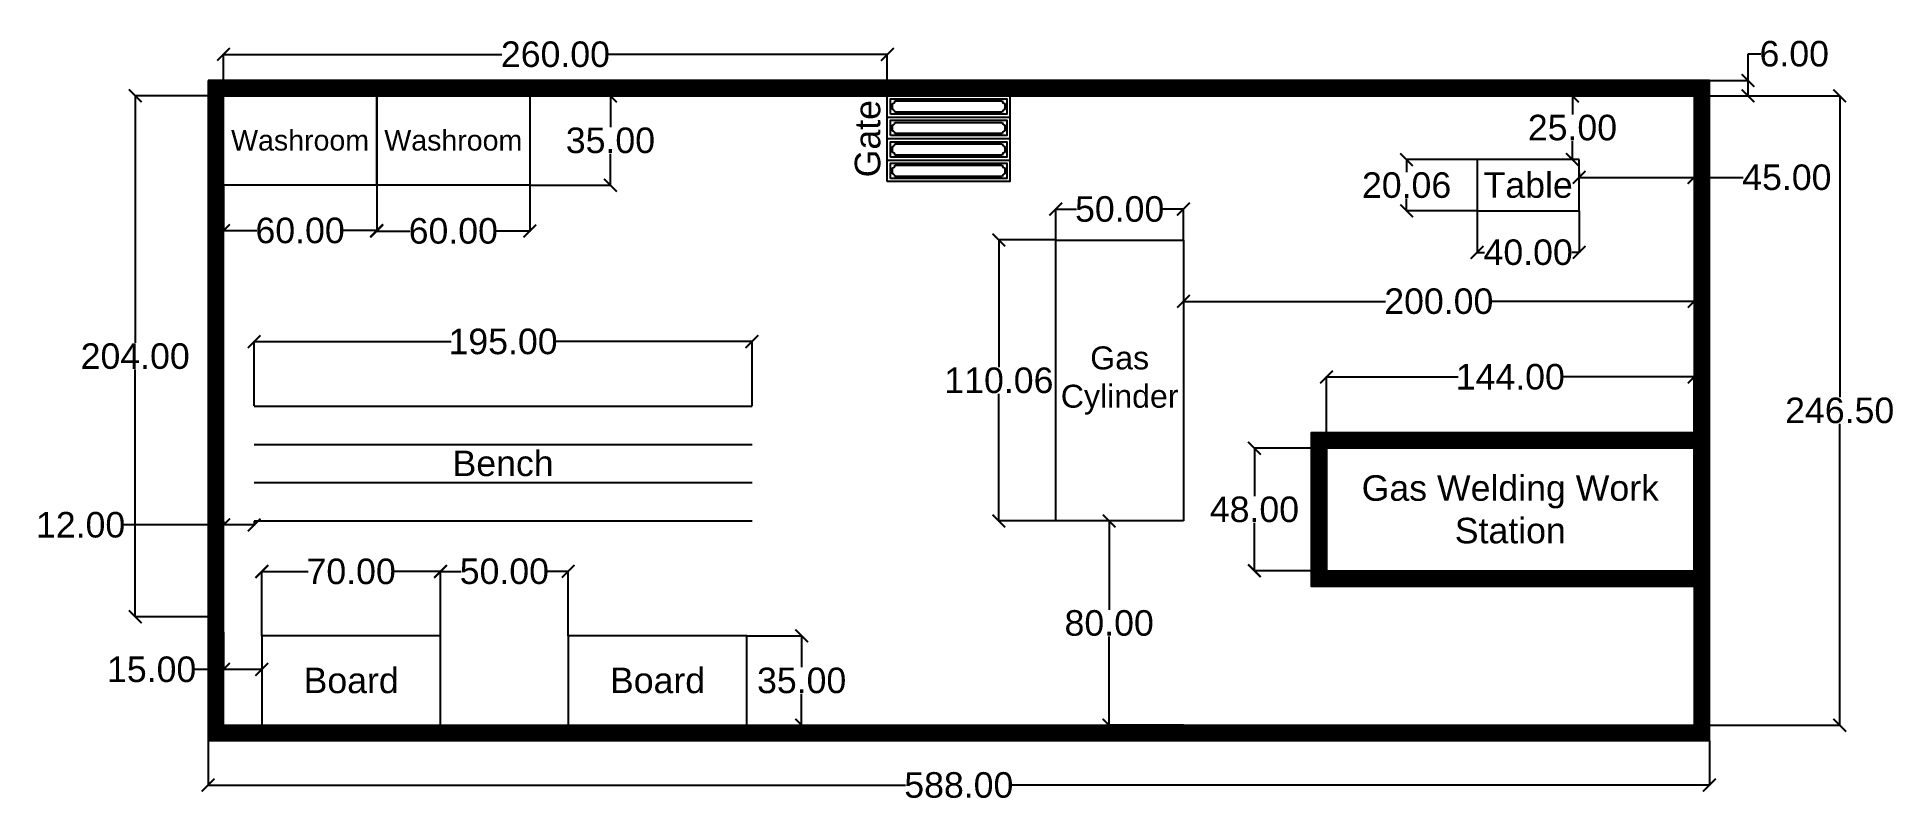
# Model space of a CAD drawing. Header units: inches. Extents: x -67 to 660, y -24 to 275.
import ezdxf

# ---------------------------------------------------------------- set-up
doc = ezdxf.new("R2010")
doc.units = ezdxf.units.IN
doc.header["$MEASUREMENT"] = 0
doc.styles.get("Standard").update_dxf_attribs({"font": 'arial.ttf'})
doc.dimstyles.get("Standard").update_dxf_attribs({"dimtxt": 10, "dimasz": 5, "dimexe": 0.18, "dimexo": 0.0625, "dimgap": 0.09, "dimtad": 0, "dimtih": 1, "dimtoh": 1, "dimzin": 0, "dimdsep": 46, "dimtxsty": 'Standard', "dimblk": 'ARCHTICK', "dimcen": 0.09, "dimadec": 0, "dimazin": 0, "dimtfac": 1, "dimtofl": 0, "dimtmove": 0, "dimatfit": 3, "dimldrblk": 'ARCHTICK', "dimfxl": 1, "dimtolj": 1, "dimtzin": 0, "dimarcsym": 0})

# ---------------------------------------------------------------- blocks, each defined once
blk = doc.blocks.new('_ArchTick')
at = {"color": 0, "linetype": 'ByBlock', "const_width": 0.15}
blk.add_lwpolyline([(-0.5, -0.5), (0.5, 0.5)], dxfattribs=at)
blk = doc.blocks.new('*D5')
at = {"color": 0, "lineweight": -2, "transparency": 16777216}
for p, q in [((0, -0.06), (0, -17.63)), ((588, -0.06), (588, -17.63)), ((0, -17.45), (273.17, -17.45)), ((588, -17.45), (314.83, -17.45))]:
    blk.add_line(p, q, dxfattribs=at)
at = {"layer": 'Defpoints', "color": 0, "transparency": 16777216}
for p in [(0, 0), (588, 0), (588, -17.45)]:
    blk.add_point(p, dxfattribs=at)
at = {"color": 0, "lineweight": -2, "transparency": 16777216, "xscale": 5, "yscale": 5, "zscale": 5, "rotation": 180}
blk.add_blockref('_ArchTick', (0, -17.45), dxfattribs=at)
at = {"color": 0, "lineweight": -2, "transparency": 16777216, "xscale": 5, "yscale": 5, "zscale": 5}
blk.add_blockref('_ArchTick', (588, -17.45), dxfattribs=at)
at = {"color": 0, "transparency": 16777216, "insert": (294, -17.45), "char_height": 10, "attachment_point": 5}
blk.add_mtext('\\A1;588.00', dxfattribs=at)
blk = doc.blocks.new('*D7')
at = {"color": 0, "lineweight": -2, "transparency": 16777216}
for p, q in [((5.94, 252.5), (-28.76, 252.5)), ((-28.58, 252.5), (-28.58, 155.7)), ((-28.58, 48.5), (-28.58, 145.3)), ((5.94, 48.5), (-28.76, 48.5))]:
    blk.add_line(p, q, dxfattribs=at)
at = {"layer": 'Defpoints', "color": 0, "transparency": 16777216}
for p in [(6, 252.5), (-28.58, 48.5), (6, 48.5)]:
    blk.add_point(p, dxfattribs=at)
at = {"color": 0, "lineweight": -2, "transparency": 16777216, "xscale": 5, "yscale": 5, "zscale": 5}
for p, rotation in [((-28.58, 252.5), 90), ((-28.58, 48.5), 270)]:
    blk.add_blockref('_ArchTick', p, dxfattribs=dict(at, rotation=rotation))
at = {"color": 0, "transparency": 16777216, "insert": (-28.58, 150.5), "char_height": 10, "attachment_point": 5}
blk.add_mtext('\\A1;204.00', dxfattribs=at)
blk = doc.blocks.new('*D14')
at = {"color": 0, "lineweight": -2, "transparency": 16777216}
for p, q in [((603.13, 258.5), (603.13, 268.92)), ((603.13, 268.92), (608.13, 268.92)), ((588.06, 258.5), (603.31, 258.5)), ((603.13, 252.5), (603.13, 258.5)), ((582.06, 252.5), (603.31, 252.5))]:
    blk.add_line(p, q, dxfattribs=at)
at = {"layer": 'Defpoints', "color": 0, "transparency": 16777216}
for p in [(588, 258.5), (582, 252.5), (603.13, 252.5)]:
    blk.add_point(p, dxfattribs=at)
at = {"color": 0, "lineweight": -2, "transparency": 16777216, "xscale": 5, "yscale": 5, "zscale": 5}
for p, rotation in [((603.13, 258.5), 90), ((603.13, 252.5), 270)]:
    blk.add_blockref('_ArchTick', p, dxfattribs=dict(at, rotation=rotation))
at = {"color": 0, "transparency": 16777216, "insert": (621.22, 268.92), "char_height": 10, "attachment_point": 5}
blk.add_mtext('\\A1;6.00', dxfattribs=at)
blk = doc.blocks.new('*D15')
at = {"color": 0, "lineweight": -2, "transparency": 16777216}
for p, q in [((438, 114.56), (438, 142.59)), ((438, 142.41), (489.64, 142.41)), ((582, 142.41), (530.36, 142.41)), ((582, 114.56), (582, 142.59))]:
    blk.add_line(p, q, dxfattribs=at)
at = {"layer": 'Defpoints', "color": 0, "transparency": 16777216}
for p in [(582, 142.41), (438, 114.5), (582, 114.5)]:
    blk.add_point(p, dxfattribs=at)
at = {"color": 0, "lineweight": -2, "transparency": 16777216, "xscale": 5, "yscale": 5, "zscale": 5, "rotation": 180}
blk.add_blockref('_ArchTick', (438, 142.41), dxfattribs=at)
at = {"color": 0, "lineweight": -2, "transparency": 16777216, "xscale": 5, "yscale": 5, "zscale": 5}
blk.add_blockref('_ArchTick', (582, 142.41), dxfattribs=at)
at = {"color": 0, "transparency": 16777216, "insert": (510, 142.41), "char_height": 10, "attachment_point": 5}
blk.add_mtext('\\A1;144.00', dxfattribs=at)
blk = doc.blocks.new('Garage Door - Paneled 10 ft.')
for p, q in [((0, 63), (120, 63)), ((120, 42), (0, 42)), ((0, 21), (120, 21))]:
    blk.add_line(p, q)
for points in [[(0, 0), (0, 84), (120, 84), (120, 0)], [(3, 66), (3, 81), (117, 81), (117, 66)], [(3, 45), (3, 60), (117, 60), (117, 45)], [(3, 24), (3, 39), (117, 39), (117, 24)], [(3, 3), (3, 18), (117, 18), (117, 3)]]:
    blk.add_lwpolyline(points, close=True)
for points in [[(5, 70.5), (5, 76.5)], [(7.5, 79), (112.5, 79)], [(115, 76.5), (115, 70.5)], [(5, 49.5), (5, 55.5)], [(112.5, 68), (7.5, 68)], [(7.5, 58), (112.5, 58)], [(115, 55.5), (115, 49.5)], [(112.5, 47), (7.5, 47)], [(7.5, 37), (112.5, 37)], [(5, 28.5), (5, 34.5)], [(112.5, 26), (7.5, 26)], [(115, 34.5), (115, 28.5)], [(5, 7.5), (5, 13.5)], [(7.5, 16), (112.5, 16)], [(112.5, 5), (7.5, 5)], [(115, 13.5), (115, 7.5)]]:
    blk.add_lwpolyline(points)
for centre, start, end in [((4.9375, 79.0625), 271.3972, 358.6028), ((115.0625, 79.0625), 181.3972, 268.6028), ((4.9375, 67.9375), 1.397181, 88.60282), ((4.9375, 58.0625), 271.3972, 358.6028), ((115.0625, 67.9375), 91.39719, 178.6028), ((115.0625, 58.0625), 181.3972, 268.6028), ((4.9375, 46.9375), 1.397181, 88.60282), ((4.9375, 37.0625), 271.3972, 358.6028), ((115.0625, 46.9375), 91.39719, 178.6028), ((115.0625, 37.0625), 181.3972, 268.6028), ((4.9375, 25.9375), 1.397181, 88.60282), ((115.0625, 25.9375), 91.39719, 178.6028), ((4.9375, 16.0625), 271.3972, 358.6028), ((4.9375, 4.9375), 1.397181, 88.60282), ((115.0625, 16.0625), 181.3972, 268.6028), ((115.0625, 4.9375), 91.39719, 178.6028)]:
    blk.add_arc(centre, 2.5633, start, end)
blk = doc.blocks.new('*U18')
blk.add_line((-97.5, 0), (97.5, 0))
blk = doc.blocks.new('*U19')
at = {"color": 0, "linetype": 'ByBlock', "lineweight": -2, "transparency": 16777216}
for p in [(0, 45), (0, 30), (0, 15), (0, 0)]:
    blk.add_blockref('*U18', p, dxfattribs=at)
blk = doc.blocks.new('*D21')
at = {"color": 0, "lineweight": -2, "transparency": 16777216}
for p, q in [((6, 217.44), (6, 199.53)), ((66, 217.44), (66, 199.53)), ((6, 199.71), (19.03, 199.71)), ((66, 199.71), (52.97, 199.71))]:
    blk.add_line(p, q, dxfattribs=at)
at = {"layer": 'Defpoints', "color": 0, "transparency": 16777216}
for p in [(6, 217.5), (66, 217.5), (66, 199.71)]:
    blk.add_point(p, dxfattribs=at)
at = {"color": 0, "lineweight": -2, "transparency": 16777216, "xscale": 5, "yscale": 5, "zscale": 5, "rotation": 180}
blk.add_blockref('_ArchTick', (6, 199.71), dxfattribs=at)
at = {"color": 0, "lineweight": -2, "transparency": 16777216, "xscale": 5, "yscale": 5, "zscale": 5}
blk.add_blockref('_ArchTick', (66, 199.71), dxfattribs=at)
at = {"color": 0, "transparency": 16777216, "insert": (36, 199.71), "char_height": 10, "attachment_point": 5}
blk.add_mtext('\\A1;60.00', dxfattribs=at)
blk = doc.blocks.new('*D22')
at = {"color": 0, "lineweight": -2, "transparency": 16777216}
for p, q in [((66, 217.38), (66, 199.36)), ((126, 217.44), (126, 199.36)), ((66, 199.54), (79.03, 199.54)), ((126, 199.54), (112.97, 199.54))]:
    blk.add_line(p, q, dxfattribs=at)
at = {"layer": 'Defpoints', "color": 0, "transparency": 16777216}
for p in [(66, 217.44), (126, 217.5), (126, 199.54)]:
    blk.add_point(p, dxfattribs=at)
at = {"color": 0, "lineweight": -2, "transparency": 16777216, "xscale": 5, "yscale": 5, "zscale": 5, "rotation": 180}
blk.add_blockref('_ArchTick', (66, 199.54), dxfattribs=at)
at = {"color": 0, "lineweight": -2, "transparency": 16777216, "xscale": 5, "yscale": 5, "zscale": 5}
blk.add_blockref('_ArchTick', (126, 199.54), dxfattribs=at)
at = {"color": 0, "transparency": 16777216, "insert": (96, 199.54), "char_height": 10, "attachment_point": 5}
blk.add_mtext('\\A1;60.00', dxfattribs=at)
blk = doc.blocks.new('*D23')
at = {"color": 0, "lineweight": -2, "transparency": 16777216}
for p, q in [((126.06, 252.5), (157.73, 252.5)), ((157.55, 252.5), (157.55, 240.2)), ((157.55, 217.5), (157.55, 229.8)), ((126.06, 217.5), (157.73, 217.5))]:
    blk.add_line(p, q, dxfattribs=at)
at = {"layer": 'Defpoints', "color": 0, "transparency": 16777216}
for p in [(126, 252.5), (126, 217.5), (157.55, 217.5)]:
    blk.add_point(p, dxfattribs=at)
at = {"color": 0, "lineweight": -2, "transparency": 16777216, "xscale": 5, "yscale": 5, "zscale": 5}
for p, rotation in [((157.55, 252.5), 90), ((157.55, 217.5), 270)]:
    blk.add_blockref('_ArchTick', p, dxfattribs=dict(at, rotation=rotation))
at = {"color": 0, "transparency": 16777216, "insert": (157.55, 235), "char_height": 10, "attachment_point": 5}
blk.add_mtext('\\A1;35.00', dxfattribs=at)
blk = doc.blocks.new('*D24')
at = {"color": 0, "lineweight": -2, "transparency": 16777216}
for p, q in [((6, 217.56), (6, 268.9)), ((6, 268.72), (115.08, 268.72)), ((266, 268.72), (156.92, 268.72)), ((266, 218.96), (266, 268.9))]:
    blk.add_line(p, q, dxfattribs=at)
at = {"layer": 'Defpoints', "color": 0, "transparency": 16777216}
for p in [(6, 268.72), (266, 218.9), (6, 217.5)]:
    blk.add_point(p, dxfattribs=at)
at = {"color": 0, "lineweight": -2, "transparency": 16777216, "xscale": 5, "yscale": 5, "zscale": 5, "rotation": 180}
blk.add_blockref('_ArchTick', (6, 268.72), dxfattribs=at)
at = {"color": 0, "lineweight": -2, "transparency": 16777216, "xscale": 5, "yscale": 5, "zscale": 5}
blk.add_blockref('_ArchTick', (266, 268.72), dxfattribs=at)
at = {"color": 0, "transparency": 16777216, "insert": (136, 268.72), "char_height": 10, "attachment_point": 5}
blk.add_mtext('\\A1;260.00', dxfattribs=at)
blk = doc.blocks.new('*D28')
at = {"color": 0, "lineweight": -2, "transparency": 16777216}
for p, q in [((536.94, 252.5), (534.16, 252.5)), ((534.34, 252.5), (534.34, 245.2)), ((534.34, 227.5), (534.34, 234.8)), ((536.94, 227.5), (534.16, 227.5))]:
    blk.add_line(p, q, dxfattribs=at)
at = {"layer": 'Defpoints', "color": 0, "transparency": 16777216}
for p in [(534.34, 252.5), (537, 252.5), (537, 227.5)]:
    blk.add_point(p, dxfattribs=at)
at = {"color": 0, "lineweight": -2, "transparency": 16777216, "xscale": 5, "yscale": 5, "zscale": 5}
for p, rotation in [((534.34, 252.5), 90), ((534.34, 227.5), 270)]:
    blk.add_blockref('_ArchTick', p, dxfattribs=dict(at, rotation=rotation))
at = {"color": 0, "transparency": 16777216, "insert": (534.34, 240), "char_height": 10, "attachment_point": 5}
blk.add_mtext('\\A1;25.00', dxfattribs=at)
blk = doc.blocks.new('*D29')
at = {"color": 0, "lineweight": -2, "transparency": 16777216}
for p, q in [((537, 222.52), (537, 220.37)), ((537, 220.55), (582, 220.55)), ((582, 222.52), (582, 220.37)), ((582, 220.55), (601.18, 220.55))]:
    blk.add_line(p, q, dxfattribs=at)
at = {"layer": 'Defpoints', "color": 0, "transparency": 16777216}
for p in [(537, 222.58), (582, 222.58), (582, 220.55)]:
    blk.add_point(p, dxfattribs=at)
at = {"color": 0, "lineweight": -2, "transparency": 16777216, "xscale": 5, "yscale": 5, "zscale": 5, "rotation": 180}
blk.add_blockref('_ArchTick', (537, 220.55), dxfattribs=at)
at = {"color": 0, "lineweight": -2, "transparency": 16777216, "xscale": 5, "yscale": 5, "zscale": 5}
blk.add_blockref('_ArchTick', (582, 220.55), dxfattribs=at)
at = {"color": 0, "transparency": 16777216, "insert": (618.32, 220.55), "char_height": 10, "attachment_point": 5}
blk.add_mtext('\\A1;45.00', dxfattribs=at)
blk = doc.blocks.new('*D30')
at = {"color": 0, "lineweight": -2, "transparency": 16777216}
for p, q in [((497, 207.44), (497, 191.01)), ((537, 207.44), (537, 191.01)), ((497, 191.19), (499.85, 191.19)), ((537, 191.19), (534.15, 191.19))]:
    blk.add_line(p, q, dxfattribs=at)
at = {"layer": 'Defpoints', "color": 0, "transparency": 16777216}
for p in [(497, 207.5), (537, 207.5), (537, 191.19)]:
    blk.add_point(p, dxfattribs=at)
at = {"color": 0, "lineweight": -2, "transparency": 16777216, "xscale": 5, "yscale": 5, "zscale": 5, "rotation": 180}
blk.add_blockref('_ArchTick', (497, 191.19), dxfattribs=at)
at = {"color": 0, "lineweight": -2, "transparency": 16777216, "xscale": 5, "yscale": 5, "zscale": 5}
blk.add_blockref('_ArchTick', (537, 191.19), dxfattribs=at)
at = {"color": 0, "transparency": 16777216, "insert": (517, 191.19), "char_height": 10, "attachment_point": 5}
blk.add_mtext('\\A1;40.00', dxfattribs=at)
blk = doc.blocks.new('*D31')
at = {"color": 0, "lineweight": -2, "transparency": 16777216}
for p, q in [((496.94, 227.5), (469.2, 227.5)), ((469.38, 227.5), (469.38, 222.66)), ((469.38, 207.44), (469.38, 212.27)), ((496.94, 207.44), (469.2, 207.44))]:
    blk.add_line(p, q, dxfattribs=at)
at = {"layer": 'Defpoints', "color": 0, "transparency": 16777216}
for p in [(497, 227.5), (469.38, 207.44), (497, 207.44)]:
    blk.add_point(p, dxfattribs=at)
at = {"color": 0, "lineweight": -2, "transparency": 16777216, "xscale": 5, "yscale": 5, "zscale": 5}
for p, rotation in [((469.38, 227.5), 90), ((469.38, 207.44), 270)]:
    blk.add_blockref('_ArchTick', p, dxfattribs=dict(at, rotation=rotation))
at = {"color": 0, "transparency": 16777216, "insert": (469.38, 217.47), "char_height": 10, "attachment_point": 5}
blk.add_mtext('\\A1;20.06', dxfattribs=at)
blk = doc.blocks.new('*D32')
at = {"color": 0, "lineweight": -2, "transparency": 16777216}
for p, q in [((6, 42.44), (6, 27.68)), ((21, 40.94), (21, 27.68)), ((6, 27.86), (-5.66, 27.86)), ((21, 27.86), (6, 27.86))]:
    blk.add_line(p, q, dxfattribs=at)
at = {"layer": 'Defpoints', "color": 0, "transparency": 16777216}
for p in [(6, 42.5), (21, 41), (6, 27.86)]:
    blk.add_point(p, dxfattribs=at)
at = {"color": 0, "lineweight": -2, "transparency": 16777216, "xscale": 5, "yscale": 5, "zscale": 5, "rotation": 180}
blk.add_blockref('_ArchTick', (6, 27.86), dxfattribs=at)
at = {"color": 0, "lineweight": -2, "transparency": 16777216, "xscale": 5, "yscale": 5, "zscale": 5}
blk.add_blockref('_ArchTick', (21, 27.86), dxfattribs=at)
at = {"color": 0, "transparency": 16777216, "insert": (-22.14, 27.86), "char_height": 10, "attachment_point": 5}
blk.add_mtext('\\A1;15.00', dxfattribs=at)
blk = doc.blocks.new('*D33')
at = {"color": 0, "lineweight": -2, "transparency": 16777216}
for p, q in [((21, 41), (21, 66.37)), ((21, 66.19), (39.1, 66.19)), ((91, 66.19), (72.9, 66.19)), ((91, 41), (91, 66.37))]:
    blk.add_line(p, q, dxfattribs=at)
at = {"layer": 'Defpoints', "color": 0, "transparency": 16777216}
for p in [(91, 66.19), (21, 40.94), (91, 40.94)]:
    blk.add_point(p, dxfattribs=at)
at = {"color": 0, "lineweight": -2, "transparency": 16777216, "xscale": 5, "yscale": 5, "zscale": 5, "rotation": 180}
blk.add_blockref('_ArchTick', (21, 66.19), dxfattribs=at)
at = {"color": 0, "lineweight": -2, "transparency": 16777216, "xscale": 5, "yscale": 5, "zscale": 5}
blk.add_blockref('_ArchTick', (91, 66.19), dxfattribs=at)
at = {"color": 0, "transparency": 16777216, "insert": (56, 66.19), "char_height": 10, "attachment_point": 5}
blk.add_mtext('\\A1;70.00', dxfattribs=at)
blk = doc.blocks.new('*D34')
at = {"color": 0, "lineweight": -2, "transparency": 16777216}
for p, q in [((211.06, 41), (232.63, 41)), ((232.45, 41), (232.45, 28.7)), ((232.45, 6), (232.45, 18.3)), ((211.06, 6), (232.63, 6))]:
    blk.add_line(p, q, dxfattribs=at)
at = {"layer": 'Defpoints', "color": 0, "transparency": 16777216}
for p in [(211, 41), (211, 6), (232.45, 6)]:
    blk.add_point(p, dxfattribs=at)
at = {"color": 0, "lineweight": -2, "transparency": 16777216, "xscale": 5, "yscale": 5, "zscale": 5}
for p, rotation in [((232.45, 41), 90), ((232.45, 6), 270)]:
    blk.add_blockref('_ArchTick', p, dxfattribs=dict(at, rotation=rotation))
at = {"color": 0, "transparency": 16777216, "insert": (232.45, 23.5), "char_height": 10, "attachment_point": 5}
blk.add_mtext('\\A1;35.00', dxfattribs=at)
blk = doc.blocks.new('*D35')
at = {"color": 0, "lineweight": -2, "transparency": 16777216}
for p, q in [((6, 84.45), (-33.49, 84.45)), ((6, 85.94), (6, 84.27)), ((18, 84.45), (6, 84.45)), ((18, 85.94), (18, 84.27))]:
    blk.add_line(p, q, dxfattribs=at)
at = {"layer": 'Defpoints', "color": 0, "transparency": 16777216}
for p in [(6, 86), (6, 84.45), (18, 86)]:
    blk.add_point(p, dxfattribs=at)
at = {"color": 0, "lineweight": -2, "transparency": 16777216, "xscale": 5, "yscale": 5, "zscale": 5, "rotation": 180}
blk.add_blockref('_ArchTick', (6, 84.45), dxfattribs=at)
at = {"color": 0, "lineweight": -2, "transparency": 16777216, "xscale": 5, "yscale": 5, "zscale": 5}
blk.add_blockref('_ArchTick', (18, 84.45), dxfattribs=at)
at = {"color": 0, "transparency": 16777216, "insert": (-49.96, 84.45), "char_height": 10, "attachment_point": 5}
blk.add_mtext('\\A1;12.00', dxfattribs=at)
blk = doc.blocks.new('*D36')
at = {"color": 0, "lineweight": -2, "transparency": 16777216}
for p, q in [((18, 131.06), (18, 156.42)), ((18, 156.24), (95.14, 156.24)), ((213, 156.24), (135.86, 156.24)), ((213, 131.06), (213, 156.42))]:
    blk.add_line(p, q, dxfattribs=at)
at = {"layer": 'Defpoints', "color": 0, "transparency": 16777216}
for p in [(213, 156.24), (18, 131), (213, 131)]:
    blk.add_point(p, dxfattribs=at)
at = {"color": 0, "lineweight": -2, "transparency": 16777216, "xscale": 5, "yscale": 5, "zscale": 5, "rotation": 180}
blk.add_blockref('_ArchTick', (18, 156.24), dxfattribs=at)
at = {"color": 0, "lineweight": -2, "transparency": 16777216, "xscale": 5, "yscale": 5, "zscale": 5}
blk.add_blockref('_ArchTick', (213, 156.24), dxfattribs=at)
at = {"color": 0, "transparency": 16777216, "insert": (115.5, 156.24), "char_height": 10, "attachment_point": 5}
blk.add_mtext('\\A1;195.00', dxfattribs=at)
blk = doc.blocks.new('*D37')
at = {"color": 0, "lineweight": -2, "transparency": 16777216}
for p, q in [((382, 195.94), (382, 171.83)), ((582, 195.94), (582, 171.83)), ((382, 172.01), (461.08, 172.01)), ((582, 172.01), (502.92, 172.01))]:
    blk.add_line(p, q, dxfattribs=at)
at = {"layer": 'Defpoints', "color": 0, "transparency": 16777216}
for p in [(382, 196), (582, 196), (582, 172.01)]:
    blk.add_point(p, dxfattribs=at)
at = {"color": 0, "lineweight": -2, "transparency": 16777216, "xscale": 5, "yscale": 5, "zscale": 5, "rotation": 180}
blk.add_blockref('_ArchTick', (382, 172.01), dxfattribs=at)
at = {"color": 0, "lineweight": -2, "transparency": 16777216, "xscale": 5, "yscale": 5, "zscale": 5}
blk.add_blockref('_ArchTick', (582, 172.01), dxfattribs=at)
at = {"color": 0, "transparency": 16777216, "insert": (482, 172.01), "char_height": 10, "attachment_point": 5}
blk.add_mtext('\\A1;200.00', dxfattribs=at)
blk = doc.blocks.new('*D38')
at = {"color": 0, "lineweight": -2, "transparency": 16777216}
for p, q in [((332, 196.06), (332, 208.3)), ((332, 208.12), (340.05, 208.12)), ((382, 208.12), (373.95, 208.12)), ((382, 196), (382, 208.3))]:
    blk.add_line(p, q, dxfattribs=at)
at = {"layer": 'Defpoints', "color": 0, "transparency": 16777216}
for p in [(382, 208.12), (332, 196), (382, 195.94)]:
    blk.add_point(p, dxfattribs=at)
at = {"color": 0, "lineweight": -2, "transparency": 16777216, "xscale": 5, "yscale": 5, "zscale": 5, "rotation": 180}
blk.add_blockref('_ArchTick', (332, 208.12), dxfattribs=at)
at = {"color": 0, "lineweight": -2, "transparency": 16777216, "xscale": 5, "yscale": 5, "zscale": 5}
blk.add_blockref('_ArchTick', (382, 208.12), dxfattribs=at)
at = {"color": 0, "transparency": 16777216, "insert": (357, 208.12), "char_height": 10, "attachment_point": 5}
blk.add_mtext('\\A1;50.00', dxfattribs=at)
blk = doc.blocks.new('*D39')
at = {"color": 0, "lineweight": -2, "transparency": 16777216}
for p, q in [((331.94, 196.06), (309.52, 196.06)), ((309.7, 196.06), (309.7, 146.23)), ((309.7, 86), (309.7, 135.84)), ((331.94, 86), (309.52, 86))]:
    blk.add_line(p, q, dxfattribs=at)
at = {"layer": 'Defpoints', "color": 0, "transparency": 16777216}
for p in [(332, 196.06), (309.7, 86), (332, 86)]:
    blk.add_point(p, dxfattribs=at)
at = {"color": 0, "lineweight": -2, "transparency": 16777216, "xscale": 5, "yscale": 5, "zscale": 5}
for p, rotation in [((309.7, 196.06), 90), ((309.7, 86), 270)]:
    blk.add_blockref('_ArchTick', p, dxfattribs=dict(at, rotation=rotation))
at = {"color": 0, "transparency": 16777216, "insert": (309.7, 141.03), "char_height": 10, "attachment_point": 5}
blk.add_mtext('\\A1;110.06', dxfattribs=at)
blk = doc.blocks.new('*D40')
at = {"color": 0, "lineweight": -2, "transparency": 16777216}
for p, q in [((437.94, 114.5), (409.61, 114.5)), ((409.79, 114.5), (409.79, 95.7)), ((409.79, 66.5), (409.79, 85.3)), ((437.94, 66.5), (409.61, 66.5))]:
    blk.add_line(p, q, dxfattribs=at)
at = {"layer": 'Defpoints', "color": 0, "transparency": 16777216}
for p in [(438, 114.5), (409.79, 66.5), (438, 66.5)]:
    blk.add_point(p, dxfattribs=at)
at = {"color": 0, "lineweight": -2, "transparency": 16777216, "xscale": 5, "yscale": 5, "zscale": 5}
for p, rotation in [((409.79, 114.5), 90), ((409.79, 66.5), 270)]:
    blk.add_blockref('_ArchTick', p, dxfattribs=dict(at, rotation=rotation))
at = {"color": 0, "transparency": 16777216, "insert": (409.79, 90.5), "char_height": 10, "attachment_point": 5}
blk.add_mtext('\\A1;48.00', dxfattribs=at)
blk = doc.blocks.new('*D41')
at = {"color": 0, "lineweight": -2, "transparency": 16777216}
for p, q in [((381.94, 86), (352.71, 86)), ((352.89, 86), (352.89, 51.2)), ((352.89, 6), (352.89, 40.8)), ((381.94, 6), (352.71, 6))]:
    blk.add_line(p, q, dxfattribs=at)
at = {"layer": 'Defpoints', "color": 0, "transparency": 16777216}
for p in [(382, 86), (352.89, 6), (382, 6)]:
    blk.add_point(p, dxfattribs=at)
at = {"color": 0, "lineweight": -2, "transparency": 16777216, "xscale": 5, "yscale": 5, "zscale": 5}
for p, rotation in [((352.89, 86), 90), ((352.89, 6), 270)]:
    blk.add_blockref('_ArchTick', p, dxfattribs=dict(at, rotation=rotation))
at = {"color": 0, "transparency": 16777216, "insert": (352.89, 46), "char_height": 10, "attachment_point": 5}
blk.add_mtext('\\A1;80.00', dxfattribs=at)
blk = doc.blocks.new('*D42')
at = {"color": 0, "lineweight": -2, "transparency": 16777216}
for p, q in [((91, 41.06), (91, 66.43)), ((91, 66.25), (99.05, 66.25)), ((141, 66.25), (132.95, 66.25)), ((141, 41.06), (141, 66.43))]:
    blk.add_line(p, q, dxfattribs=at)
at = {"layer": 'Defpoints', "color": 0, "transparency": 16777216}
for p in [(141, 66.25), (91, 41), (141, 41)]:
    blk.add_point(p, dxfattribs=at)
at = {"color": 0, "lineweight": -2, "transparency": 16777216, "xscale": 5, "yscale": 5, "zscale": 5, "rotation": 180}
blk.add_blockref('_ArchTick', (91, 66.25), dxfattribs=at)
at = {"color": 0, "lineweight": -2, "transparency": 16777216, "xscale": 5, "yscale": 5, "zscale": 5}
blk.add_blockref('_ArchTick', (141, 66.25), dxfattribs=at)
at = {"color": 0, "transparency": 16777216, "insert": (116, 66.25), "char_height": 10, "attachment_point": 5}
blk.add_mtext('\\A1;50.00', dxfattribs=at)
blk = doc.blocks.new('*D43')
at = {"color": 0, "lineweight": -2, "transparency": 16777216}
for p, q in [((582.06, 252.5), (639.2, 252.5)), ((639.02, 252.5), (639.02, 134.45)), ((639.02, 6), (639.02, 124.05)), ((582.06, 6), (639.2, 6))]:
    blk.add_line(p, q, dxfattribs=at)
at = {"layer": 'Defpoints', "color": 0, "transparency": 16777216}
for p in [(582, 252.5), (582, 6), (639.02, 6)]:
    blk.add_point(p, dxfattribs=at)
at = {"color": 0, "lineweight": -2, "transparency": 16777216, "xscale": 5, "yscale": 5, "zscale": 5}
for p, rotation in [((639.02, 252.5), 90), ((639.02, 6), 270)]:
    blk.add_blockref('_ArchTick', p, dxfattribs=dict(at, rotation=rotation))
at = {"color": 0, "transparency": 16777216, "insert": (639.02, 129.25), "char_height": 10, "attachment_point": 5}
blk.add_mtext('\\A1;246.50', dxfattribs=at)

msp = doc.modelspace()

# ---------------------------------------------------------------- hatches: boundary and pattern name
h = msp.add_hatch()
h.set_pattern_fill('ANSI31', color=256)
h.paths.add_polyline_path([(0, 258.5), (0, 0), (6, 0), (588, 0), (588, 258.5)])
h.paths.add_polyline_path([(270, 252.5), (276, 252.5), (582, 252.5), (582, 120.5), (432, 120.5), (432, 60.5), (582, 60.5), (582, 6), (6, 6), (6, 42.5), (6, 48.5), (6, 252.5)], flags=16)
h.paths.add_polyline_path([(438, 114.5), (582, 114.5), (582, 66.5), (438, 66.5)], flags=16)
h.paths.add_polyline_path([(-52.313, 140.125), (-4.584, 140.125), (-4.584, 160.732), (-52.313, 160.732)], flags=9)
h.paths.add_polyline_path([(485.709, 132.035), (533.438, 132.035), (533.438, 152.642), (485.709, 152.642)], flags=8)
h.paths.add_polyline_path([(448.932, 71.621), (570.379, 71.621), (570.379, 109.065), (448.932, 109.065)], flags=8)

# ---------------------------------------------------------------- linework, layer by layer
for p, q in [((588, 258.5), (0, 258.5)), ((0, 258.5), (0, 0)), ((588, 0), (588, 258.5)), ((6, 252.5), (270, 252.5)), ((6, 48.5), (6, 252.5)), ((270, 252.5), (276, 252.5)), ((276, 252.5), (582, 252.5)), ((582, 252.5), (582, 120.5)), ((582, 114.5), (438, 114.5)), ((438, 114.5), (438, 66.5)), ((582, 114.5), (582, 66.5)), ((438, 66.5), (582, 66.5)), ((582, 60.5), (582, 6)), ((6, 42.5), (6, 48.5)), ((6, 6), (6, 42.5)), ((0, 0), (588, 0)), ((0, 0), (6, 0)), ((6, 6), (582, 6))]:
    msp.add_line(p, q)
for points in [[(6, 252.5), (66, 252.5), (66, 217.5), (6, 217.5)], [(66, 252.5), (126, 252.5), (126, 217.5), (66, 217.5)], [(66, 252.5), (126, 252.5), (126, 217.5), (66, 217.5)], [(537, 227.5), (497, 227.5), (497, 207.5), (537, 207.5)], [(382, 86), (332, 86), (332, 196), (382, 196)], [(21, 6), (91, 6), (91, 41), (21, 41)], [(141, 6), (211, 6), (211, 41), (141, 41)]]:
    msp.add_lwpolyline(points, close=True)
for points in [[(582, 120.5), (432, 120.5), (432, 60.5), (582, 60.5)], [(582, 66.5), (582, 114.5)]]:
    msp.add_lwpolyline(points)

# ---------------------------------------------------------------- block references
at = {"xscale": 0.4, "yscale": 0.4}
msp.add_blockref('Garage Door - Paneled 10 ft.', (266, 218.9), dxfattribs=at)
msp.add_blockref('*U19', (115.5, 86))

# ---------------------------------------------------------------- texts
at = {"insert": (258.314, 235.7), "char_height": 10, "attachment_point": 5, "rotation": 90}
msp.add_mtext_dynamic_manual_height_columns('Gate', width=4, gutter_width=1, heights=[0], dxfattribs=at)
at = {"attachment_point": 5}
for s, width, insert, char_height in [('Washroom', 60, (36, 235), 8), ('Washroom', 60, (96, 235), 8), ('Table', 40, (517, 217.5), 10), ('Gas Cylinder', 50, (357, 141), 9), ('Bench', 195, (115.5, 108.5), 10), ('Gas Welding Work Station', 144, (510, 90.5), 10), ('Board', 70, (56, 23.5), 10), ('Board', 70, (176, 23.5), 10)]:
    msp.add_mtext_dynamic_manual_height_columns(s, width=width, gutter_width=1, heights=[0], dxfattribs=dict(at, insert=insert, char_height=char_height))

# ---------------------------------------------------------------- dimensions: what is measured, and where the dimension line sits
for base, p1, p2, picture, middle in [((6, 268.716), (266, 218.9), (6, 217.5), '*D24', (136, 268.716)), ((66, 199.706), (6, 217.5), (66, 217.5), '*D21', (36, 199.706)), ((126, 199.544), (66, 217.438), (126, 217.5), '*D22', (96, 199.544)), ((382, 208.117), (332, 196), (382, 195.938), '*D38', (357, 208.117)), ((582, 172.014), (382, 196), (582, 196), '*D37', (482, 172.014)), ((213, 156.244), (18, 131), (213, 131), '*D36', (115.5, 156.244)), ((582, 142.41), (438, 114.5), (582, 114.5), '*D15', (510, 142.41)), ((91, 66.194), (21, 40.938), (91, 40.938), '*D33', (56, 66.194)), ((141, 66.251), (91, 41), (141, 41), '*D42', (116, 66.251)), ((588, -17.448), (0, 0), (588, 0), '*D5', (294, -17.448))]:
    dim = msp.add_linear_dim(base=base, p1=p1, p2=p2, dimstyle='Standard')
    dim.commit()
    dim.dimension.update_dxf_attribs({"geometry": picture, "text_midpoint": middle})
dim = msp.add_linear_dim(base=(603.132, 252.5), p1=(588, 258.5), p2=(582, 252.5), angle=90, dimstyle='Standard')
dim.commit()
dim.dimension.update_dxf_attribs({"geometry": '*D14', "text_midpoint": (621.22, 268.92), "dimtype": 160})
for base, p1, p2, picture, middle in [((-28.578, 48.5), (6, 252.5), (6, 48.5), '*D7', (-28.578, 150.5)), ((157.552, 217.5), (126, 252.5), (126, 217.5), '*D23', (157.552, 235)), ((534.336, 252.5), (537, 227.5), (537, 252.5), '*D28', (534.336, 240)), ((639.023, 6), (582, 252.5), (582, 6), '*D43', (639.023, 129.25)), ((469.379, 207.438), (497, 227.5), (497, 207.438), '*D31', (469.379, 217.469)), ((309.697, 86), (332, 196.062), (332, 86), '*D39', (309.697, 141.031)), ((409.786, 66.5), (438, 114.5), (438, 66.5), '*D40', (409.786, 90.5)), ((352.889, 6), (382, 86), (382, 6), '*D41', (352.889, 46)), ((232.449, 6), (211, 41), (211, 6), '*D34', (232.449, 23.5))]:
    dim = msp.add_linear_dim(base=base, p1=p1, p2=p2, angle=90, dimstyle='Standard')
    dim.commit()
    dim.dimension.update_dxf_attribs({"geometry": picture, "text_midpoint": middle})
for base, p1, p2, picture, middle in [((582, 220.546), (537, 222.582), (582, 222.582), '*D29', (618.325, 220.546)), ((537, 191.194), (497, 207.5), (537, 207.5), '*D30', (517, 191.194)), ((6, 84.453), (18, 86), (6, 86), '*D35', (-49.961, 84.453)), ((6, 27.865), (21, 41), (6, 42.5), '*D32', (-22.136, 27.865))]:
    dim = msp.add_linear_dim(base=base, p1=p1, p2=p2, dimstyle='Standard')
    dim.commit()
    dim.dimension.update_dxf_attribs({"geometry": picture, "text_midpoint": middle, "dimtype": 160})

doc.saveas('drawing.dxf')
